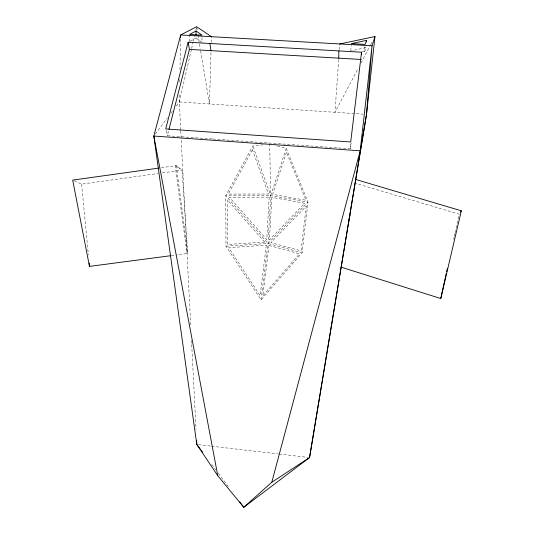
<?xml version="1.0" encoding="UTF-8"?>
<svg xmlns="http://www.w3.org/2000/svg" width="534" height="534" viewBox="0 0 534 534"><rect width="100%" height="100%" fill="white"/><g stroke="black" fill="none" stroke-linecap="round" stroke-linejoin="round"><path stroke-width="0.4" stroke-dasharray="2.67 2" d="M189.53 41.659L189.557 35.264M201.992 37.567L201.945 42.366L195.998 37.987L196.005 36.432M180.739 130.169L179.297 101.967L179.464 93.697M179.704 82.116L179.791 77.977M179.958 69.707L180.585 39.095M212.919 139.007L350.511 148.826L350.684 142.732M211.003 52.479L209.448 103.97L200.457 49.715M211.304 42.513L211.477 36.699M350.818 50.964L351.212 45.256M338.696 59.601L334.978 112.3L358.267 68.172M339.39 49.722L339.798 43.955M362.125 51.618L364.548 51.758L364.976 46.037M263.255 144.801L252.849 146.009L225.769 195.611L225.989 246.187L261.066 299.841L302.117 252.796L307.998 202.139L286.211 148.412L275.177 145.508M350.511 148.826L351.212 143.039M261.066 299.841L268.028 243.464L270.725 195.504L269.663 144.06M453.686 239.299L454.214 236.869M454.394 236.055L454.921 233.625M455.101 232.811L459.167 214.147L355.844 183.422M176.3 105.979L179.297 101.967L191.419 49.362M191.606 48.554L193.094 42.079M193.281 41.272L194.403 36.412M195.891 29.937L196.639 26.7L197.186 29.991M212.091 138.947L167.329 135.749L168.777 130.102M286.211 148.412L270.725 195.504L225.769 195.611L268.028 243.464L302.117 252.796M364.548 51.758L366.07 47.479L351.619 50.783M360.984 63.025L370.296 45.377M370.683 44.642L372.625 40.964M155.321 134.027L167.309 118.001M170.807 113.321L172.302 111.319M190.251 41.245L195.998 37.987M161.261 167.736L176.3 165.64L182.047 170.172L187.768 253.47L177.935 254.758M74.166 180.779L81.589 184.15L158.164 173.497M162.283 172.923L182.047 170.172M171.321 255.626L177.108 254.865M225.989 246.187L268.028 243.464L307.998 202.139L270.725 195.504L252.849 146.009M179.297 101.967L363.193 114.169M198.461 444.682L210.81 446.11M211.631 446.21L278.287 453.94M279.108 454.034L307.911 457.371M179.704 168.323L175.205 165.794L187.033 253.563M211.804 464.533L215.803 469.88M218.299 473.224L229.293 487.922M166.074 130.456L167.329 135.749M198.001 34.917L200.317 48.894M176.3 165.64L187.768 253.47M81.589 184.15L88.377 254.872M180.779 131.004L190.731 325.48M191.492 340.458L191.666 343.789M191.706 344.617L196.051 429.51M269.169 197.139L266.793 239.639L229.46 197.273L269.169 197.139M271.833 197.353L269.423 239.866L304.727 203.274L271.833 197.353M306.242 206.164L301.083 250.82L270.892 242.61L306.242 206.164M269.023 245.426L262.808 295.903L299.494 253.824L269.023 245.426M266.332 245.193L260.085 295.649L228.732 247.669L266.332 245.193M286.491 152.263L272.594 194.329L305.949 200.223L286.491 152.263M252.435 149.794L228.232 194.069L268.475 194.009L252.435 149.794M264.677 242.076L227.484 244.452L227.304 199.843L264.677 242.076"/><path stroke-width="0.8" d="M196.018 34.877L196.045 30.992L189.563 34.463L202.012 35.164L196.045 30.992M338.763 58.153L338.836 50.91M180.619 37.44L180.672 34.957L196.639 26.7L211.477 36.699M361.445 54.635L361.538 52.219L188.108 42.233L165.714 128.941L350.704 141.971L361.538 52.219M366.491 41.932L366.604 40.344L351.325 43.628L365.102 44.409L366.604 40.344M374.955 36.552L366.518 114.389L309.553 457.565L243.778 507.3L217.772 475.721L196.819 444.488L153.825 136.03L180.672 34.957L372.051 45.784L374.955 36.552L339.798 43.955M271.819 482.209L360.183 150.802L372.051 45.784L366.518 114.389L309.553 457.565L271.819 482.209L243.778 507.3L239.779 501.953M355.424 180.933L355.637 179.451L461.323 210.797L440.777 298.533L341.153 267.18M348.488 223.279L348.789 221.657M349.089 220.028L349.39 218.399M349.69 216.771L349.99 215.149M350.291 213.52L350.591 211.891M440.777 298.533L446.257 273.381M446.611 271.759L447.318 268.509M168.984 129.295L189.416 49.402L188.108 42.233M460.462 212.138L461.323 210.797M158.805 168.083L72.677 180.105L89.478 266.386L170.5 255.739M189.416 49.402L361.258 59.474M360.183 150.802L153.825 136.03L217.772 475.721M200.317 449.167L196.819 444.488L196.605 440.33M201.311 450.502L202.813 452.512M209.842 43.481L210.957 50.663M89.165 263.095L89.478 266.386"/></g></svg>
